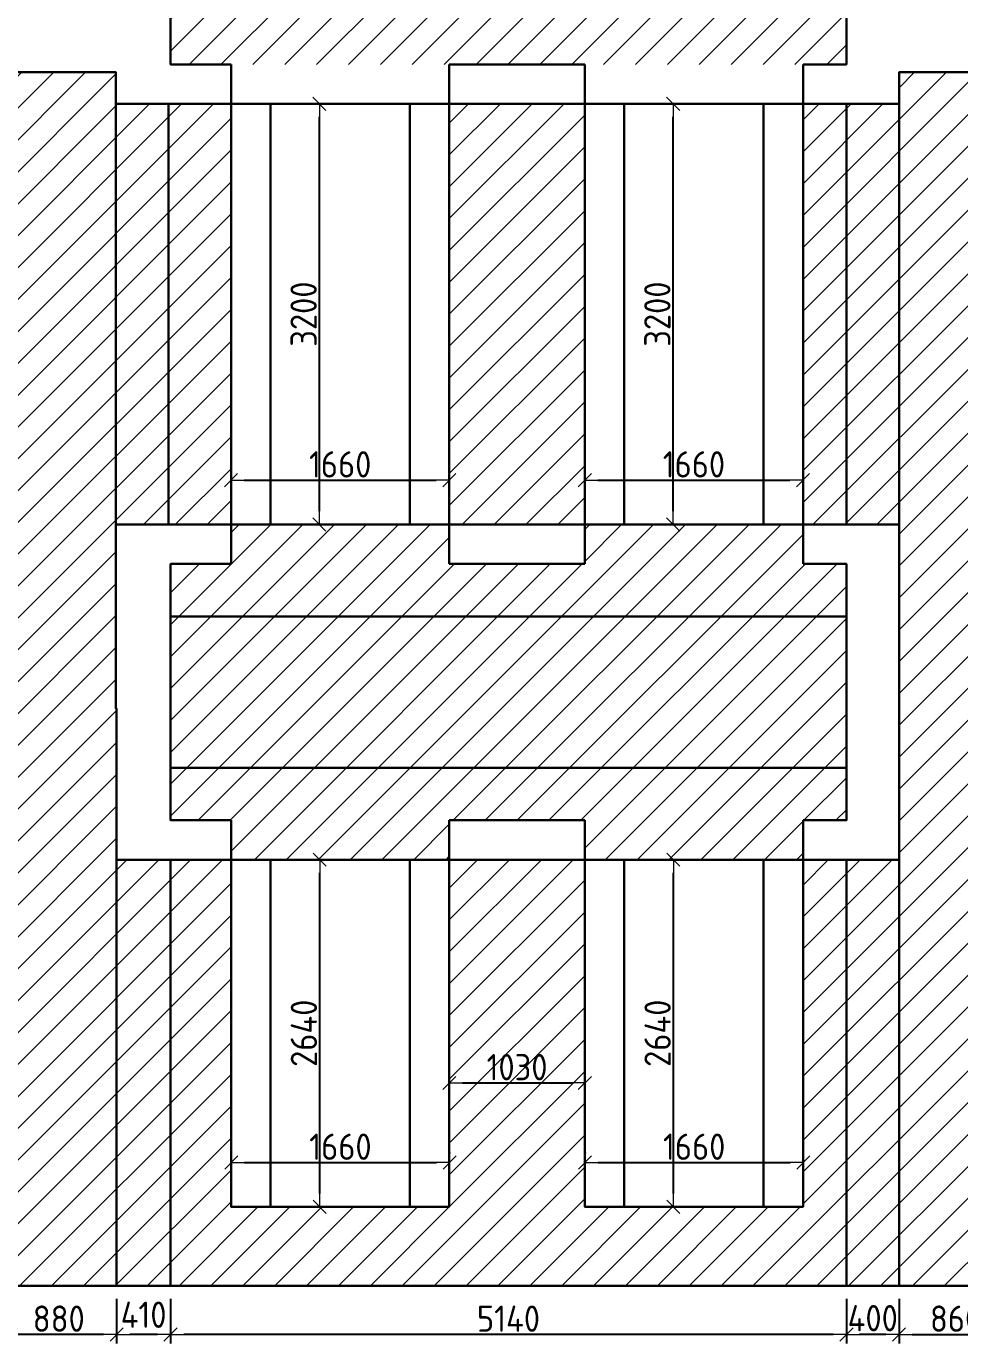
# Model space of a CAD drawing. Header units: millimetres. Extents: x 209 to 1046824, y -248937 to 510758.
# Drawn here: x 172824 to 179922, y -159451 to -149431 of the extents above; entities that cross this region are included whole.
import ezdxf

# ---------------------------------------------------------------- set-up
doc = ezdxf.new("R2010")
doc.units = ezdxf.units.MM
doc.layers.add('$AUDIT_BAD_LAYER1', color=7, linetype='Continuous')
for name, color, linetype, lineweight in [('Основные линии', 7, 'Continuous', 30), ('Размеры', 7, 'Continuous', 15), ('Таблица', 7, 'Continuous', 15)]:
    doc.layers.add(name, color=color, linetype=linetype, lineweight=lineweight)
doc.styles.add('СПДС', font='isocpeur.ttf', dxfattribs={"width": 0.9})
doc.dimstyles.new('Размера А3', dxfattribs={"dimtxt": 200, "dimasz": 100, "dimexe": 70, "dimexo": 100, "dimgap": 20, "dimtad": 1, "dimdec": 0, "dimrnd": 10, "dimzin": 0, "dimdsep": 46, "dimtxsty": 'СПДС', "dimblk": 'ARROWHEAD_6', "dimcen": 1, "dimclrd": 256, "dimclre": 256, "dimclrt": 256, "dimazin": 0, "dimtfac": 1, "dimtdec": 0, "dimtmove": 2, "dimatfit": 3, "dimfxl": 1, "dimtolj": 1, "dimtzin": 0, "dimarcsym": 0})

# ---------------------------------------------------------------- blocks, each defined once
blk = doc.blocks.new('ARROWHEAD_6')
at = {"color": 0, "linetype": 'Continuous'}
for p, q in [((0, 0), (-1, 0)), ((-0.5, -0.5), (0.5, 0.5))]:
    blk.add_line(p, q, dxfattribs=at)
blk = doc.blocks.new('*D2015')
at = {"layer": 'Defpoints', "color": 0, "lineweight": 30, "transparency": 16777216}
for p in [(176041, -152883), (174381, -152908), (176041, -152908)]:
    blk.add_point(p, dxfattribs=at)
at = {"layer": 'Размеры', "lineweight": -2, "transparency": 16777216}
for p, q in [((174381, -152808), (174381, -152813)), ((174481, -152883), (175941, -152883)), ((176041, -152808), (176041, -152813))]:
    blk.add_line(p, q, dxfattribs=at)
at = {"layer": 'Размеры', "lineweight": -2, "transparency": 16777216, "xscale": 100, "yscale": 100, "zscale": 100, "rotation": 180}
blk.add_blockref('ARROWHEAD_6', (174381, -152883), dxfattribs=at)
at = {"layer": 'Размеры', "lineweight": -2, "transparency": 16777216, "xscale": 100, "yscale": 100, "zscale": 100}
blk.add_blockref('ARROWHEAD_6', (176041, -152883), dxfattribs=at)
at = {"layer": 'Размеры', "lineweight": 15, "transparency": 16777216, "insert": (175211, -152763), "char_height": 200, "attachment_point": 5, "style": 'СПДС'}
blk.add_mtext('\\A1;1660', dxfattribs=at)
blk = doc.blocks.new('*D2016')
at = {"layer": 'Defpoints', "color": 0, "lineweight": 30, "transparency": 16777216}
for p in [(174854, -150020), (175053, -150020), (174854, -153220)]:
    blk.add_point(p, dxfattribs=at)
at = {"layer": 'Размеры', "lineweight": -2, "transparency": 16777216}
for p, q in [((174954, -150020), (175123, -150020)), ((175053, -153120), (175053, -150120)), ((174954, -153220), (175123, -153220))]:
    blk.add_line(p, q, dxfattribs=at)
at = {"layer": 'Размеры', "lineweight": -2, "transparency": 16777216, "xscale": 100, "yscale": 100, "zscale": 100}
for p, rotation in [((175053, -150020), 90), ((175053, -153220), 270)]:
    blk.add_blockref('ARROWHEAD_6', p, dxfattribs=dict(at, rotation=rotation))
at = {"layer": 'Размеры', "lineweight": 15, "transparency": 16777216, "insert": (174933, -151620), "char_height": 200, "attachment_point": 5, "rotation": 90, "style": 'СПДС'}
blk.add_mtext('\\A1;3200', dxfattribs=at)
blk = doc.blocks.new('*D2026')
at = {"layer": 'Defpoints', "color": 0, "lineweight": 30, "transparency": 16777216}
for p in [(177544, -150020), (177743, -150020), (177544, -153220)]:
    blk.add_point(p, dxfattribs=at)
at = {"layer": 'Размеры', "lineweight": -2, "transparency": 16777216}
for p, q in [((177644, -150020), (177813, -150020)), ((177743, -153120), (177743, -150120)), ((177644, -153220), (177813, -153220))]:
    blk.add_line(p, q, dxfattribs=at)
at = {"layer": 'Размеры', "lineweight": -2, "transparency": 16777216, "xscale": 100, "yscale": 100, "zscale": 100}
for p, rotation in [((177743, -150020), 90), ((177743, -153220), 270)]:
    blk.add_blockref('ARROWHEAD_6', p, dxfattribs=dict(at, rotation=rotation))
at = {"layer": 'Размеры', "lineweight": 15, "transparency": 16777216, "insert": (177623, -151620), "char_height": 200, "attachment_point": 5, "rotation": 90, "style": 'СПДС'}
blk.add_mtext('\\A1;3200', dxfattribs=at)
blk = doc.blocks.new('*D2057')
at = {"layer": 'Defpoints', "color": 0, "lineweight": 30, "transparency": 16777216}
for p in [(174383, -158098), (176043, -158073), (176043, -158098)]:
    blk.add_point(p, dxfattribs=at)
at = {"layer": 'Размеры', "lineweight": -2, "transparency": 16777216}
for p, q in [((174383, -157998), (174383, -158003)), ((176043, -157998), (176043, -158003)), ((174483, -158073), (175943, -158073))]:
    blk.add_line(p, q, dxfattribs=at)
at = {"layer": 'Размеры', "lineweight": -2, "transparency": 16777216, "xscale": 100, "yscale": 100, "zscale": 100, "rotation": 180}
blk.add_blockref('ARROWHEAD_6', (174383, -158073), dxfattribs=at)
at = {"layer": 'Размеры', "lineweight": -2, "transparency": 16777216, "xscale": 100, "yscale": 100, "zscale": 100}
blk.add_blockref('ARROWHEAD_6', (176043, -158073), dxfattribs=at)
at = {"layer": 'Размеры', "lineweight": 15, "transparency": 16777216, "insert": (175213, -157953), "char_height": 200, "attachment_point": 5, "style": 'СПДС'}
blk.add_mtext('\\A1;1660', dxfattribs=at)
blk = doc.blocks.new('*D2058')
at = {"layer": 'Defpoints', "color": 0, "lineweight": 30, "transparency": 16777216}
for p in [(174857, -155770), (175055, -155770), (174857, -158410)]:
    blk.add_point(p, dxfattribs=at)
at = {"layer": 'Размеры', "lineweight": -2, "transparency": 16777216}
for p, q in [((174957, -155770), (175125, -155770)), ((175055, -158310), (175055, -155870)), ((174957, -158410), (175125, -158410))]:
    blk.add_line(p, q, dxfattribs=at)
at = {"layer": 'Размеры', "lineweight": -2, "transparency": 16777216, "xscale": 100, "yscale": 100, "zscale": 100}
for p, rotation in [((175055, -155770), 90), ((175055, -158410), 270)]:
    blk.add_blockref('ARROWHEAD_6', p, dxfattribs=dict(at, rotation=rotation))
at = {"layer": 'Размеры', "lineweight": 15, "transparency": 16777216, "insert": (174935, -157090), "char_height": 200, "attachment_point": 5, "rotation": 90, "style": 'СПДС'}
blk.add_mtext('\\A1;2640', dxfattribs=at)
blk = doc.blocks.new('*D2059')
at = {"layer": 'Defpoints', "color": 0, "lineweight": 30, "transparency": 16777216}
for p in [(174857, -155770), (175055, -155770), (174857, -158410)]:
    blk.add_point(p, dxfattribs=at)
at = {"layer": 'Размеры', "lineweight": -2, "transparency": 16777216}
for p, q in [((174957, -155770), (175125, -155770)), ((175055, -158310), (175055, -155870)), ((174957, -158410), (175125, -158410))]:
    blk.add_line(p, q, dxfattribs=at)
at = {"layer": 'Размеры', "lineweight": -2, "transparency": 16777216, "xscale": 100, "yscale": 100, "zscale": 100}
for p, rotation in [((175055, -155770), 90), ((175055, -158410), 270)]:
    blk.add_blockref('ARROWHEAD_6', p, dxfattribs=dict(at, rotation=rotation))
at = {"layer": 'Размеры', "lineweight": 15, "transparency": 16777216, "insert": (174935, -157090), "char_height": 200, "attachment_point": 5, "rotation": 90, "style": 'СПДС'}
blk.add_mtext('\\A1;2640', dxfattribs=at)
blk = doc.blocks.new('*D2065')
at = {"layer": 'Defpoints', "color": 0, "lineweight": 30, "transparency": 16777216}
for p in [(177073, -158098), (178733, -158073), (178733, -158098)]:
    blk.add_point(p, dxfattribs=at)
at = {"layer": 'Размеры', "lineweight": -2, "transparency": 16777216}
for p, q in [((177073, -157998), (177073, -158003)), ((178733, -157998), (178733, -158003)), ((177173, -158073), (178633, -158073))]:
    blk.add_line(p, q, dxfattribs=at)
at = {"layer": 'Размеры', "lineweight": -2, "transparency": 16777216, "xscale": 100, "yscale": 100, "zscale": 100, "rotation": 180}
blk.add_blockref('ARROWHEAD_6', (177073, -158073), dxfattribs=at)
at = {"layer": 'Размеры', "lineweight": -2, "transparency": 16777216, "xscale": 100, "yscale": 100, "zscale": 100}
blk.add_blockref('ARROWHEAD_6', (178733, -158073), dxfattribs=at)
at = {"layer": 'Размеры', "lineweight": 15, "transparency": 16777216, "insert": (177903, -157953), "char_height": 200, "attachment_point": 5, "style": 'СПДС'}
blk.add_mtext('\\A1;1660', dxfattribs=at)
blk = doc.blocks.new('*D2066')
at = {"layer": 'Defpoints', "color": 0, "lineweight": 30, "transparency": 16777216}
for p in [(177547, -155770), (177745, -155770), (177547, -158410)]:
    blk.add_point(p, dxfattribs=at)
at = {"layer": 'Размеры', "lineweight": -2, "transparency": 16777216}
for p, q in [((177647, -155770), (177815, -155770)), ((177745, -158310), (177745, -155870)), ((177647, -158410), (177815, -158410))]:
    blk.add_line(p, q, dxfattribs=at)
at = {"layer": 'Размеры', "lineweight": -2, "transparency": 16777216, "xscale": 100, "yscale": 100, "zscale": 100}
for p, rotation in [((177745, -155770), 90), ((177745, -158410), 270)]:
    blk.add_blockref('ARROWHEAD_6', p, dxfattribs=dict(at, rotation=rotation))
at = {"layer": 'Размеры', "lineweight": 15, "transparency": 16777216, "insert": (177625, -157090), "char_height": 200, "attachment_point": 5, "rotation": 90, "style": 'СПДС'}
blk.add_mtext('\\A1;2640', dxfattribs=at)
blk = doc.blocks.new('*D2067')
at = {"layer": 'Defpoints', "color": 0, "lineweight": 30, "transparency": 16777216}
for p in [(177547, -155770), (177745, -155770), (177547, -158410)]:
    blk.add_point(p, dxfattribs=at)
at = {"layer": 'Размеры', "lineweight": -2, "transparency": 16777216}
for p, q in [((177647, -155770), (177815, -155770)), ((177745, -158310), (177745, -155870)), ((177647, -158410), (177815, -158410))]:
    blk.add_line(p, q, dxfattribs=at)
at = {"layer": 'Размеры', "lineweight": -2, "transparency": 16777216, "xscale": 100, "yscale": 100, "zscale": 100}
for p, rotation in [((177745, -155770), 90), ((177745, -158410), 270)]:
    blk.add_blockref('ARROWHEAD_6', p, dxfattribs=dict(at, rotation=rotation))
at = {"layer": 'Размеры', "lineweight": 15, "transparency": 16777216, "insert": (177625, -157090), "char_height": 200, "attachment_point": 5, "rotation": 90, "style": 'СПДС'}
blk.add_mtext('\\A1;2640', dxfattribs=at)
blk = doc.blocks.new('*D2080')
at = {"layer": 'Defpoints', "color": 0, "lineweight": 30, "transparency": 16777216}
for p in [(178731, -152883), (177071, -152908), (178731, -152908)]:
    blk.add_point(p, dxfattribs=at)
at = {"layer": 'Размеры', "lineweight": -2, "transparency": 16777216}
for p, q in [((177071, -152808), (177071, -152813)), ((177171, -152883), (178631, -152883)), ((178731, -152808), (178731, -152813))]:
    blk.add_line(p, q, dxfattribs=at)
at = {"layer": 'Размеры', "lineweight": -2, "transparency": 16777216, "xscale": 100, "yscale": 100, "zscale": 100, "rotation": 180}
blk.add_blockref('ARROWHEAD_6', (177071, -152883), dxfattribs=at)
at = {"layer": 'Размеры', "lineweight": -2, "transparency": 16777216, "xscale": 100, "yscale": 100, "zscale": 100}
blk.add_blockref('ARROWHEAD_6', (178731, -152883), dxfattribs=at)
at = {"layer": 'Размеры', "lineweight": 15, "transparency": 16777216, "insert": (177901, -152763), "char_height": 200, "attachment_point": 5, "style": 'СПДС'}
blk.add_mtext('\\A1;1660', dxfattribs=at)
blk = doc.blocks.new('*D2088')
at = {"layer": 'Defpoints', "color": 0, "lineweight": 30, "transparency": 16777216}
for p in [(172631, -159010), (173511, -159010), (172631, -159381)]:
    blk.add_point(p, dxfattribs=at)
at = {"layer": 'Размеры', "lineweight": -2, "transparency": 16777216}
for p, q in [((172631, -159110), (172631, -159451)), ((173511, -159110), (173511, -159451)), ((173411, -159381), (172731, -159381))]:
    blk.add_line(p, q, dxfattribs=at)
at = {"layer": 'Размеры', "lineweight": -2, "transparency": 16777216, "xscale": 100, "yscale": 100, "zscale": 100, "rotation": 180}
blk.add_blockref('ARROWHEAD_6', (172631, -159381), dxfattribs=at)
at = {"layer": 'Размеры', "lineweight": -2, "transparency": 16777216, "xscale": 100, "yscale": 100, "zscale": 100}
blk.add_blockref('ARROWHEAD_6', (173511, -159381), dxfattribs=at)
at = {"layer": 'Размеры', "lineweight": 15, "transparency": 16777216, "insert": (173071, -159261), "char_height": 200, "attachment_point": 5, "style": 'СПДС'}
blk.add_mtext('\\A1;880', dxfattribs=at)
blk = doc.blocks.new('*D2089')
at = {"layer": 'Defpoints', "color": 0, "lineweight": 30, "transparency": 16777216}
for p in [(173511, -159010), (173921, -159010), (173511, -159381)]:
    blk.add_point(p, dxfattribs=at)
at = {"layer": 'Размеры', "lineweight": -2, "transparency": 16777216}
for p, q in [((173511, -159110), (173511, -159451)), ((173921, -159110), (173921, -159451)), ((173821, -159381), (173611, -159381))]:
    blk.add_line(p, q, dxfattribs=at)
at = {"layer": 'Размеры', "lineweight": -2, "transparency": 16777216, "xscale": 100, "yscale": 100, "zscale": 100, "rotation": 180}
blk.add_blockref('ARROWHEAD_6', (173511, -159381), dxfattribs=at)
at = {"layer": 'Размеры', "lineweight": -2, "transparency": 16777216, "xscale": 100, "yscale": 100, "zscale": 100}
blk.add_blockref('ARROWHEAD_6', (173921, -159381), dxfattribs=at)
at = {"layer": 'Размеры', "lineweight": 15, "transparency": 16777216, "insert": (173716, -159231), "char_height": 200, "attachment_point": 5, "style": 'СПДС'}
blk.add_mtext('\\A1;410', dxfattribs=at)
blk = doc.blocks.new('*D2090')
at = {"layer": 'Defpoints', "color": 0, "lineweight": 30, "transparency": 16777216}
for p in [(173921, -159010), (179061, -159010), (173921, -159381)]:
    blk.add_point(p, dxfattribs=at)
at = {"layer": 'Размеры', "lineweight": -2, "transparency": 16777216}
for p, q in [((173921, -159110), (173921, -159451)), ((179061, -159110), (179061, -159451)), ((178961, -159381), (174021, -159381))]:
    blk.add_line(p, q, dxfattribs=at)
at = {"layer": 'Размеры', "lineweight": -2, "transparency": 16777216, "xscale": 100, "yscale": 100, "zscale": 100, "rotation": 180}
blk.add_blockref('ARROWHEAD_6', (173921, -159381), dxfattribs=at)
at = {"layer": 'Размеры', "lineweight": -2, "transparency": 16777216, "xscale": 100, "yscale": 100, "zscale": 100}
blk.add_blockref('ARROWHEAD_6', (179061, -159381), dxfattribs=at)
at = {"layer": 'Размеры', "lineweight": 15, "transparency": 16777216, "insert": (176491, -159261), "char_height": 200, "attachment_point": 5, "style": 'СПДС'}
blk.add_mtext('\\A1;5140', dxfattribs=at)
blk = doc.blocks.new('*D2091')
at = {"layer": 'Defpoints', "color": 0, "lineweight": 30, "transparency": 16777216}
for p in [(179061, -159010), (179461, -159010), (179061, -159381)]:
    blk.add_point(p, dxfattribs=at)
at = {"layer": 'Размеры', "lineweight": -2, "transparency": 16777216}
for p, q in [((179061, -159110), (179061, -159451)), ((179461, -159110), (179461, -159451)), ((179361, -159381), (179161, -159381))]:
    blk.add_line(p, q, dxfattribs=at)
at = {"layer": 'Размеры', "lineweight": -2, "transparency": 16777216, "xscale": 100, "yscale": 100, "zscale": 100, "rotation": 180}
blk.add_blockref('ARROWHEAD_6', (179061, -159381), dxfattribs=at)
at = {"layer": 'Размеры', "lineweight": -2, "transparency": 16777216, "xscale": 100, "yscale": 100, "zscale": 100}
blk.add_blockref('ARROWHEAD_6', (179461, -159381), dxfattribs=at)
at = {"layer": 'Размеры', "lineweight": 15, "transparency": 16777216, "insert": (179261, -159257), "char_height": 200, "attachment_point": 5, "style": 'СПДС'}
blk.add_mtext('\\A1;400', dxfattribs=at)
blk = doc.blocks.new('*D2115')
at = {"layer": 'Defpoints', "color": 0, "lineweight": 30, "transparency": 16777216}
for p in [(177071, -157468), (176041, -158177), (177071, -158177)]:
    blk.add_point(p, dxfattribs=at)
at = {"layer": 'Размеры', "lineweight": -2, "transparency": 16777216}
for p, q in [((176041, -158077), (176041, -157398)), ((177071, -158077), (177071, -157398)), ((176141, -157468), (176971, -157468))]:
    blk.add_line(p, q, dxfattribs=at)
at = {"layer": 'Размеры', "lineweight": -2, "transparency": 16777216, "xscale": 100, "yscale": 100, "zscale": 100, "rotation": 180}
blk.add_blockref('ARROWHEAD_6', (176041, -157468), dxfattribs=at)
at = {"layer": 'Размеры', "lineweight": -2, "transparency": 16777216, "xscale": 100, "yscale": 100, "zscale": 100}
blk.add_blockref('ARROWHEAD_6', (177071, -157468), dxfattribs=at)
at = {"layer": 'Размеры', "lineweight": 15, "transparency": 16777216, "insert": (176556, -157348), "char_height": 200, "attachment_point": 5, "style": 'СПДС'}
blk.add_mtext('\\A1;1030', dxfattribs=at)
blk = doc.blocks.new('*D2122')
at = {"layer": 'Defpoints', "color": 0, "lineweight": 30, "transparency": 16777216}
for p in [(177071, -157468), (176041, -158177), (177071, -158177)]:
    blk.add_point(p, dxfattribs=at)
at = {"layer": 'Размеры', "lineweight": -2, "transparency": 16777216}
for p, q in [((176041, -158077), (176041, -157398)), ((177071, -158077), (177071, -157398)), ((176141, -157468), (176971, -157468))]:
    blk.add_line(p, q, dxfattribs=at)
at = {"layer": 'Размеры', "lineweight": -2, "transparency": 16777216, "xscale": 100, "yscale": 100, "zscale": 100, "rotation": 180}
blk.add_blockref('ARROWHEAD_6', (176041, -157468), dxfattribs=at)
at = {"layer": 'Размеры', "lineweight": -2, "transparency": 16777216, "xscale": 100, "yscale": 100, "zscale": 100}
blk.add_blockref('ARROWHEAD_6', (177071, -157468), dxfattribs=at)
at = {"layer": 'Размеры', "lineweight": 15, "transparency": 16777216, "insert": (176556, -157348), "char_height": 200, "attachment_point": 5, "style": 'СПДС'}
blk.add_mtext('\\A1;1030', dxfattribs=at)
blk = doc.blocks.new('*D2168')
at = {"layer": 'Defpoints', "color": 0, "lineweight": 30, "transparency": 16777216}
for p in [(179461, -159010), (180321, -159010), (180321, -159381)]:
    blk.add_point(p, dxfattribs=at)
at = {"layer": 'Таблица', "lineweight": -2, "transparency": 16777216}
for p, q in [((179461, -159110), (179461, -159451)), ((180321, -159110), (180321, -159451)), ((179561, -159381), (180221, -159381))]:
    blk.add_line(p, q, dxfattribs=at)
at = {"layer": 'Таблица', "lineweight": -2, "transparency": 16777216, "xscale": 100, "yscale": 100, "zscale": 100, "rotation": 180}
blk.add_blockref('ARROWHEAD_6', (179461, -159381), dxfattribs=at)
at = {"layer": 'Таблица', "lineweight": -2, "transparency": 16777216, "xscale": 100, "yscale": 100, "zscale": 100}
blk.add_blockref('ARROWHEAD_6', (180321, -159381), dxfattribs=at)
at = {"layer": 'Таблица', "transparency": 16777216, "insert": (179891, -159261), "char_height": 200, "attachment_point": 5, "style": 'СПДС'}
blk.add_mtext('\\A1;860', dxfattribs=at)

msp = doc.modelspace()

# ---------------------------------------------------------------- hatches: boundary and pattern name
at = {"layer": '$AUDIT_BAD_LAYER1', "lineweight": 15, "transparency": 33554559}
h = msp.add_hatch(dxfattribs=at)
h.set_pattern_fill('ANSI31', color=3, scale=54)
h.set_pattern_definition([(45, (0, -158177.41), (-121.23346, 121.23346), [])])
h.paths.add_polyline_path([(172210.7, -147680.2), (167110.7, -147680.2), (167110.7, -149320.2), (172210.7, -149320.2)])
h.paths.add_polyline_path([(179060.7, -147680.2), (173920.7, -147680.2), (173920.7, -149320.2), (179060.7, -149320.2)])
h.paths.add_polyline_path([(185860.7, -147680.2), (180720.7, -147680.2), (180720.7, -149320.2), (185860.7, -149320.2)])
h.paths.add_polyline_path([(192660.7, -147680.2), (187510.7, -147680.2), (187510.7, -149320.2), (192660.7, -149320.2)])
h.paths.add_polyline_path([(199550.7, -147680.2), (194310.7, -147680.2), (194310.7, -149320.2), (199550.7, -149320.2)])
h.paths.add_polyline_path([(199550.7, -149320.2), (194310.7, -149320.2), (194310.7, -149720.2), (198910.7, -149720.2), (199550.7, -149720.2)])
h.paths.add_polyline_path([(192660.7, -149320.2), (187510.7, -149320.2), (187510.7, -149720.2), (192660.7, -149720.2)])
h.paths.add_polyline_path([(185860.7, -149320.2), (180720.7, -149320.2), (180720.7, -149720.2), (185860.7, -149720.2)])
h.paths.add_polyline_path([(179060.7, -149320.2), (173920.7, -149320.2), (173920.7, -149720.2), (179060.7, -149720.2)])
h.paths.add_polyline_path([(172210.7, -149320.2), (167110.7, -149320.2), (167110.7, -149720.2), (167734.7, -149720.2), (172210.7, -149720.2)])
h.paths.add_polyline_path([(166710.7, -149880.2), (166540.7, -149880.2), (166540.7, -151730.2), (166280.7, -151730.2), (166280.7, -159010.2), (166710.7, -159010.2), (166710.7, -155770.2)])
h.paths.add_polyline_path([(167110.7, -150020.2), (166710.7, -150020.2), (166710.7, -153220.2), (167110.7, -153220.2)])
h.paths.add_polyline_path([(167734.7, -150020.2), (167110.7, -150020.2), (167110.7, -153220.2), (167734.7, -153220.2)])
h.paths.add_polyline_path([(170325.7, -150020.2), (169394.7, -150020.2), (169394.7, -153220.2), (170325.7, -153220.2)])
h.paths.add_polyline_path([(172210.7, -153520.2), (171985.7, -153520.2), (171985.7, -153220.2), (170325.7, -153220.2), (170325.7, -153520.2), (169394.7, -153520.2), (169394.7, -153220.2), (167734.7, -153220.2), (167734.7, -153520.2), (167110.7, -153520.2), (167110.7, -153920.2), (172210.7, -153920.2)])
h.paths.add_polyline_path([(172210.7, -153920.2), (167110.7, -153920.2), (167110.7, -155070.2), (172210.7, -155070.2)])
h.paths.add_polyline_path([(179060.7, -153520.2), (178730.7, -153520.2), (178730.7, -153220.2), (178430.7, -153220.2), (177070.7, -153220.2), (177070.7, -153520.2), (176040.7, -153520.2), (176040.7, -153220.2), (175740.7, -153220.2), (174380.7, -153220.2), (174380.7, -153520.2), (173920.7, -153520.2), (173920.7, -153920.2), (179060.7, -153920.2)])
h.paths.add_polyline_path([(179060.7, -153920.2), (173920.7, -153920.2), (173920.7, -155070.2), (179060.7, -155070.2)])
h.paths.add_polyline_path([(179060.7, -155070.2), (173920.7, -155070.2), (173920.7, -155470.2), (174380.7, -155470.2), (174380.7, -155770.2), (176040.7, -155770.2), (176040.7, -155470.2), (177070.7, -155470.2), (177070.7, -155770.2), (178730.7, -155770.2), (178730.7, -155470.2), (179060.7, -155470.2)])
h.paths.add_polyline_path([(173505.7, -151420.2), (173505.7, -150020.2), (173505.7, -149780.2), (172625.7, -149780.2), (172625.7, -151420.2), (172625.7, -153220.2), (172625.7, -154620.2), (172630.7, -154620.2), (172630.7, -155770.2), (172630.7, -159010.2), (173510.7, -159010.2), (173510.7, -155770.2), (173510.7, -154620.2), (173505.7, -154620.2)])
h.paths.add_polyline_path([(180320.7, -149780.2), (179460.7, -149780.2), (179460.7, -154620.2), (179460.7, -155770.2), (179460.7, -159010.2), (180320.7, -159010.2), (180320.7, -155770.2), (180320.7, -154620.2)])
h.paths.add_polyline_path([(185860.7, -153520.2), (185410.7, -153520.2), (185410.7, -153220.2), (183750.7, -153220.2), (183750.7, -153520.2), (182720.7, -153520.2), (182720.7, -153220.2), (181060.7, -153220.2), (181060.7, -153520.2), (180720.7, -153520.2), (180720.7, -153920.2), (185860.7, -153920.2)])
h.paths.add_polyline_path([(185860.7, -153920.2), (180720.7, -153920.2), (180720.7, -155070.2), (185860.7, -155070.2)])
h.paths.add_polyline_path([(185860.7, -155070.2), (180720.7, -155070.2), (180720.7, -155470.2), (181060.7, -155470.2), (181060.7, -155770.2), (182720.7, -155770.2), (182720.7, -155470.2), (183750.7, -155470.2), (183750.7, -155770.2), (185410.7, -155770.2), (185410.7, -155470.2), (185860.7, -155470.2)])
h.paths.add_polyline_path([(187110.7, -149780.2), (186260.7, -149780.2), (186260.7, -154620.2), (186260.7, -155770.2), (186260.7, -159010.2), (187110.7, -159010.2), (187110.7, -155770.2), (187110.7, -154620.2)])
h.paths.add_polyline_path([(193910.7, -149780.2), (193060.7, -149780.2), (193060.7, -154620.2), (193060.7, -155770.2), (193060.7, -159010.2), (193910.7, -159010.2), (193910.7, -155770.2), (193910.7, -154620.2)])
h.paths.add_polyline_path([(192660.7, -153520.2), (192100.7, -153520.2), (192100.7, -153220.2), (190440.7, -153220.2), (190440.7, -153520.2), (189390.7, -153520.2), (189390.7, -153220.2), (187730.7, -153220.2), (187730.7, -153520.2), (187510.7, -153520.2), (187510.7, -153920.2), (192660.7, -153920.2)])
h.paths.add_polyline_path([(192660.7, -153920.2), (187510.7, -153920.2), (187510.7, -155070.2), (192660.7, -155070.2)])
h.paths.add_polyline_path([(192660.7, -155070.2), (187510.7, -155070.2), (187510.7, -155470.2), (187730.7, -155470.2), (187730.7, -155770.2), (189390.7, -155770.2), (189390.7, -155470.2), (190440.7, -155470.2), (190440.7, -155770.2), (192100.7, -155770.2), (192100.7, -155470.2), (192660.7, -155470.2)])
h.paths.add_polyline_path([(199550.7, -153520.2), (198910.7, -153520.2), (198910.7, -153220.2), (197250.7, -153220.2), (197250.7, -153520.2), (196075.1, -153520.2), (196075.1, -153220.2), (194415.1, -153220.2), (194415.1, -153520.2), (194310.7, -153520.2), (194310.7, -153920.2), (199550.7, -153920.2)])
h.paths.add_polyline_path([(199550.7, -153920.2), (194310.7, -153920.2), (194310.7, -155070.2), (199550.7, -155070.2)])
h.paths.add_polyline_path([(199550.7, -155070.2), (194310.7, -155070.2), (194310.7, -155470.2), (194415.1, -155470.2), (194415.1, -155770.2), (196075.1, -155770.2), (196075.1, -155470.2), (197250.7, -155470.2), (197250.7, -155770.2), (198910.7, -155770.2), (198910.7, -155470.2), (199550.7, -155470.2)])
h.paths.add_polyline_path([(200380.7, -151730.2), (200072.9, -151730.2), (200072.9, -149880.2), (199950.7, -149880.2), (199950.7, -159010.2), (200380.7, -159010.2)])
h.paths.add_polyline_path([(199550.7, -150020.2), (198910.7, -150020.2), (198910.7, -153220.2), (199550.7, -153220.2)])
h.paths.add_polyline_path([(199950.7, -150020.2), (199550.7, -150020.2), (199550.7, -153220.2), (199950.7, -153220.2)])
h.paths.add_polyline_path([(199550.7, -155770.2), (198910.7, -155770.2), (198910.7, -158410.2), (198610.7, -158410.2), (197250.7, -158410.2), (197250.7, -155770.2), (196075.1, -155770.2), (196075.1, -158410.2), (195775.1, -158410.2), (194415.1, -158410.2), (194415.1, -155770.2), (194310.7, -155770.2), (194310.7, -159010.2), (199550.7, -159010.2)])
h.paths.add_polyline_path([(190440.7, -155770.2), (189390.7, -155770.2), (189390.7, -158410.2), (189090.7, -158410.2), (187730.7, -158410.2), (187730.7, -155770.2), (187510.7, -155770.2), (187510.7, -159010.2), (192660.7, -159010.2), (192660.7, -155770.2), (192100.7, -155770.2), (192100.7, -158410.2), (190440.7, -158410.2)])
h.paths.add_polyline_path([(183750.7, -155770.2), (182720.7, -155770.2), (182720.7, -158410.2), (182420.7, -158410.2), (181060.7, -158410.2), (181060.7, -155770.2), (180720.7, -155770.2), (180720.7, -159010.2), (185860.7, -159010.2), (185860.7, -155770.2), (185410.7, -155770.2), (185410.7, -158410.2), (185110.7, -158410.2), (183750.7, -158410.2)])
h.paths.add_polyline_path([(177070.7, -155770.2), (176040.7, -155770.2), (176040.7, -158410.2), (175740.7, -158410.2), (174380.7, -158410.2), (174380.7, -155770.2), (173920.7, -155770.2), (173920.7, -159010.2), (179060.7, -159010.2), (179060.7, -155770.2), (178730.7, -155770.2), (178730.7, -158410.2), (177070.7, -158410.2)])
h.paths.add_polyline_path([(172210.7, -155770.2), (171985.7, -155770.2), (171985.7, -158410.2), (171685.7, -158410.2), (170325.7, -158410.2), (170325.7, -155770.2), (169394.7, -155770.2), (169394.7, -158410.2), (169094.7, -158410.2), (167734.7, -158410.2), (167734.7, -155770.2), (167110.7, -155770.2), (167110.7, -159010.2), (172210.7, -159010.2)])
h.paths.add_polyline_path([(167110.7, -155770.2), (166710.7, -155770.2), (166710.7, -159010.2), (167110.7, -159010.2)])
h.paths.add_polyline_path([(172630.7, -155770.2), (172210.7, -155770.2), (172210.7, -159010.2), (172630.7, -159010.2)])
h.paths.add_polyline_path([(173920.7, -155770.2), (173510.7, -155770.2), (173510.7, -159010.2), (173920.7, -159010.2)])
h.paths.add_polyline_path([(179460.7, -155770.2), (179060.7, -155770.2), (179060.7, -159010.2), (179460.7, -159010.2)])
h.paths.add_polyline_path([(180720.7, -155770.2), (180320.7, -155770.2), (180320.7, -159010.2), (180720.7, -159010.2)])
h.paths.add_polyline_path([(186260.7, -155770.2), (185860.7, -155770.2), (185860.7, -159010.2), (186260.7, -159010.2)])
h.paths.add_polyline_path([(187510.7, -155770.2), (187110.7, -155770.2), (187110.7, -159010.2), (187510.7, -159010.2)])
h.paths.add_polyline_path([(193060.7, -155770.2), (192660.7, -155770.2), (192660.7, -159010.2), (193060.7, -159010.2)])
h.paths.add_polyline_path([(194310.7, -155770.2), (193910.7, -155770.2), (193910.7, -159010.2), (194310.7, -159010.2)])
h.paths.add_polyline_path([(199950.7, -155770.2), (199550.7, -155770.2), (199550.7, -159010.2), (199950.7, -159010.2)])
h.paths.add_polyline_path([(173905.7, -150020.2), (173505.7, -150020.2), (173505.7, -153220.2), (173905.7, -153220.2)])
h.paths.add_polyline_path([(174380.7, -150020.2), (173905.7, -150020.2), (173905.7, -153220.2), (174380.7, -153220.2)])
h.paths.add_polyline_path([(177070.7, -150020.2), (176040.7, -150020.2), (176040.7, -153220.2), (177070.7, -153220.2)])
h.paths.add_polyline_path([(183750.7, -150020.2), (182720.7, -150020.2), (182720.7, -153220.2), (183750.7, -153220.2)])
h.paths.add_polyline_path([(190440.7, -150020.2), (189390.7, -150020.2), (189390.7, -153220.2), (190440.7, -153220.2)])
h.paths.add_polyline_path([(197250.7, -150020.2), (196075.1, -150020.2), (196075.1, -153220.2), (197250.7, -153220.2)])
h.paths.add_polyline_path([(194310.7, -150020.2), (193910.7, -150020.2), (193910.7, -153220.2), (194310.7, -153220.2)])
h.paths.add_polyline_path([(194415.1, -150020.2), (194310.7, -150020.2), (194310.7, -153220.2), (194415.1, -153220.2)])
h.paths.add_polyline_path([(192660.7, -150020.2), (192100.7, -150020.2), (192100.7, -153220.2), (192660.7, -153220.2)])
h.paths.add_polyline_path([(193060.7, -150020.2), (192660.7, -150020.2), (192660.7, -153220.2), (193060.7, -153220.2)])
h.paths.add_polyline_path([(187510.7, -150022.4), (187110.7, -150022.4), (187110.7, -153222.4), (187510.7, -153222.4)])
h.paths.add_polyline_path([(187730.7, -150022.4), (187510.7, -150022.4), (187510.7, -153220.2), (187730.7, -153220.2)])
h.paths.add_polyline_path([(185860.7, -150020.2), (185410.7, -150020.2), (185410.7, -153222.4), (185860.7, -153222.4)])
h.paths.add_polyline_path([(186260.7, -150022.4), (185860.7, -150022.4), (185860.7, -153222.4), (186260.7, -153222.4)])
h.paths.add_polyline_path([(180720.7, -150020.2), (180320.7, -150020.2), (180320.7, -153220.2), (180720.7, -153220.2)])
h.paths.add_polyline_path([(181060.7, -150020.2), (180720.7, -150020.2), (180720.7, -153220.2), (181060.7, -153220.2)])
h.paths.add_polyline_path([(179060.7, -150020.2), (178730.7, -150020.2), (178730.7, -153220.2), (179060.7, -153220.2)])
h.paths.add_polyline_path([(179460.7, -150020.2), (179060.7, -150020.2), (179060.7, -153220.2), (179460.7, -153220.2)])
h.paths.add_polyline_path([(167111.3, -155070.2), (172210.7, -155070.2), (172210.7, -155470.2), (167111.3, -155470.2)])
h.paths.add_polyline_path([(167734.7, -155770.2), (169394.7, -155770.2), (169394.7, -155470.2), (167734.7, -155470.2)])
h.paths.add_polyline_path([(170325.7, -155470.2), (171985.7, -155470.2), (171985.7, -155770.2), (170325.7, -155770.2)])
h.paths.add_polyline_path([(171985.7, -150020.2), (172625.7, -150020.2), (172625.7, -153220.2), (171985.7, -153220.2)])

# ---------------------------------------------------------------- linework, layer by layer
at = {"layer": 'Основные линии'}
for p, q in [((174380.7, -153220.2), (174380.7, -150020.2)), ((174380.7, -150020.2), (174380.7, -153220.2)), ((174680.7, -153220.2), (174680.7, -150020.2)), ((175740.7, -150020.2), (175740.7, -153220.2)), ((176040.7, -150020.2), (176040.7, -153220.2)), ((176040.7, -153220.2), (176040.7, -150020.2)), ((177070.7, -153220.2), (177070.7, -150020.2)), ((177070.7, -150020.2), (177070.7, -153220.2)), ((177370.7, -153220.2), (177370.7, -150020.2)), ((178430.7, -150020.2), (178430.7, -153220.2)), ((178730.7, -150020.2), (178730.7, -153220.2)), ((178730.7, -153220.2), (178730.7, -150020.2)), ((176040.7, -153220.2), (174380.7, -153220.2)), ((174380.7, -153220.2), (174680.7, -153220.2)), ((175740.7, -153220.2), (176040.7, -153220.2)), ((178730.7, -153220.2), (177070.7, -153220.2)), ((177070.7, -153220.2), (177370.7, -153220.2)), ((178430.7, -153220.2), (178730.7, -153220.2)), ((173510.7, -159010.2), (172630.7, -159010.2)), ((173510.7, -159010.2), (173920.7, -159010.2)), ((179060.7, -159010.2), (173920.7, -159010.2)), ((179460.7, -159010.2), (179060.7, -159010.2)), ((180320.7, -159010.2), (179460.7, -159010.2))]:
    msp.add_line(p, q, dxfattribs=at)
for points in [[(174380.7, -149720.2), (173920.7, -149720.2), (173920.7, -149320.2), (179060.7, -149320.2), (179060.7, -149720.2), (178730.7, -149720.2)], [(172625.7, -151420.2), (172625.7, -149780.2), (173505.7, -149780.2), (173505.7, -151420.2)], [(174380.7, -149720.2), (174380.7, -150020.2), (176040.7, -150020.2), (176040.7, -149720.2)], [(177070.7, -149720.2), (176040.7, -149720.2)], [(177070.7, -149720.2), (177070.7, -150020.2), (178730.7, -150020.2), (178730.7, -149720.2)], [(179460.7, -154620.2), (179460.7, -149780.2), (180320.7, -149780.2), (180320.7, -154620.2)], [(173505.7, -154620.2), (173505.7, -151420.2)], [(174380.7, -153520.2), (174380.7, -153220.2), (176040.7, -153220.2), (176040.7, -153520.2)], [(177070.7, -153520.2), (177070.7, -153220.2), (178730.7, -153220.2), (178730.7, -153520.2)], [(174380.7, -153520.2), (173920.7, -153520.2), (173920.7, -153920.2), (179060.7, -153920.2), (179060.7, -153520.2), (178730.7, -153520.2)], [(177070.7, -153520.2), (176040.7, -153520.2)], [(173510.7, -155770.2), (173510.7, -154620.2), (173505.7, -154620.2)], [(179460.7, -154620.2), (179460.7, -155770.2)], [(174380.7, -155470.2), (173920.7, -155470.2), (173920.7, -155070.2), (179060.7, -155070.2), (179060.7, -155470.2), (178730.7, -155470.2)], [(174380.7, -155470.2), (174380.7, -155770.2), (176040.7, -155770.2), (176040.7, -155470.2)], [(177070.7, -155470.2), (176040.7, -155470.2)], [(177070.7, -155470.2), (177070.7, -155770.2), (178730.7, -155770.2), (178730.7, -155470.2)]]:
    msp.add_lwpolyline(points, dxfattribs=at)
for points in [[(173905.7, -153220.2), (173505.7, -153220.2), (173505.7, -150020.2), (173905.7, -150020.2)], [(173905.7, -150020.2), (174380.7, -150020.2), (174380.7, -153220.2), (173905.7, -153220.2)], [(176040.7, -150020.2), (177070.7, -150020.2), (177070.7, -153220.2), (176040.7, -153220.2)], [(179060.7, -150020.2), (178730.7, -150020.2), (178730.7, -153220.2), (179060.7, -153220.2)], [(179460.7, -153220.2), (179060.7, -153220.2), (179060.7, -150020.2), (179460.7, -150020.2)], [(179060.7, -155070.2), (173920.7, -155070.2), (173920.7, -153920.2), (179060.7, -153920.2)], [(173510.7, -155770.2), (173920.7, -155770.2), (173920.7, -159010.2), (173510.7, -159010.2)], [(173920.7, -155770.2), (179060.7, -155770.2), (179060.7, -159010.2), (173920.7, -159010.2)], [(176040.7, -158410.2), (174380.7, -158410.2), (174380.7, -155770.2), (176040.7, -155770.2)], [(174380.7, -158410.2), (174680.7, -158410.2), (174680.7, -155770.2), (174380.7, -155770.2)], [(175740.7, -158410.2), (176040.7, -158410.2), (176040.7, -155770.2), (175740.7, -155770.2)], [(178730.7, -158410.2), (177070.7, -158410.2), (177070.7, -155770.2), (178730.7, -155770.2)], [(177070.7, -158410.2), (177370.7, -158410.2), (177370.7, -155770.2), (177070.7, -155770.2)], [(178430.7, -158410.2), (178730.7, -158410.2), (178730.7, -155770.2), (178430.7, -155770.2)], [(179060.7, -155770.2), (179460.7, -155770.2), (179460.7, -159010.2), (179060.7, -159010.2)]]:
    msp.add_lwpolyline(points, close=True, dxfattribs=at)

# ---------------------------------------------------------------- dimensions: what is measured, and where the dimension line sits
at = {"layer": 'Размеры', "lineweight": 15}
for base, p1, p2, picture, middle in [((175052.6, -150020.2), (174854.2, -153220.2), (174854.2, -150020.2), '*D2016', (174932.6, -151620.2)), ((177742.6, -150020.2), (177544.2, -153220.2), (177544.2, -150020.2), '*D2026', (177622.6, -151620.2)), ((175055.2, -155770.2), (174856.8, -158410.2), (174856.8, -155770.2), '*D2058', (174935.2, -157090.2)), ((175055.2, -155770.2), (174856.8, -158410.2), (174856.8, -155770.2), '*D2059', (174935.2, -157090.2)), ((177745.2, -155770.2), (177546.8, -158410.2), (177546.8, -155770.2), '*D2066', (177625.2, -157090.2)), ((177745.2, -155770.2), (177546.8, -158410.2), (177546.8, -155770.2), '*D2067', (177625.2, -157090.2))]:
    dim = msp.add_linear_dim(base=base, p1=p1, p2=p2, angle=90, dimstyle='Размера А3', dxfattribs=at)
    dim.commit()
    dim.dimension.update_dxf_attribs({"geometry": picture, "text_midpoint": middle})
for base, p1, p2, picture, middle in [((176040.7, -152882.5), (174380.7, -152908.1), (176040.7, -152908.1), '*D2015', (175210.7, -152762.5)), ((178730.7, -152882.5), (177070.7, -152908.1), (178730.7, -152908.1), '*D2080', (177900.7, -152762.5)), ((177070.7, -157468.2), (176040.7, -158177.4), (177070.7, -158177.4), '*D2115', (176555.7, -157348.2)), ((177070.7, -157468.2), (176040.7, -158177.4), (177070.7, -158177.4), '*D2122', (176555.7, -157348.2)), ((176043.3, -158072.5), (174383.3, -158098.1), (176043.3, -158098.1), '*D2057', (175213.3, -157952.5)), ((178733.3, -158072.5), (177073.3, -158098.1), (178733.3, -158098.1), '*D2065', (177903.3, -157952.5)), ((172630.7, -159381), (173510.7, -159010.2), (172630.7, -159010.2), '*D2088', (173070.7, -159261)), ((173920.7, -159381), (179060.7, -159010.2), (173920.7, -159010.2), '*D2090', (176490.7, -159261))]:
    dim = msp.add_linear_dim(base=base, p1=p1, p2=p2, dimstyle='Размера А3', dxfattribs=at)
    dim.commit()
    dim.dimension.update_dxf_attribs({"geometry": picture, "text_midpoint": middle})
for base, p1, p2, picture, middle in [((173510.7, -159381), (173920.7, -159010.2), (173510.7, -159010.2), '*D2089', (173715.7, -159230.6)), ((179060.7, -159381), (179460.7, -159010.2), (179060.7, -159010.2), '*D2091', (179260.7, -159256.8))]:
    dim = msp.add_linear_dim(base=base, p1=p1, p2=p2, dimstyle='Размера А3', dxfattribs=at)
    dim.commit()
    dim.dimension.update_dxf_attribs({"geometry": picture, "text_midpoint": middle, "dimtype": 160})
at = {"layer": 'Таблица'}
dim = msp.add_linear_dim(base=(180320.7, -159381), p1=(179460.7, -159010.2), p2=(180320.7, -159010.2), dimstyle='Размера А3', dxfattribs=at)
dim.commit()
dim.dimension.update_dxf_attribs({"geometry": '*D2168', "text_midpoint": (179890.7, -159261)})

doc.saveas('drawing.dxf')
